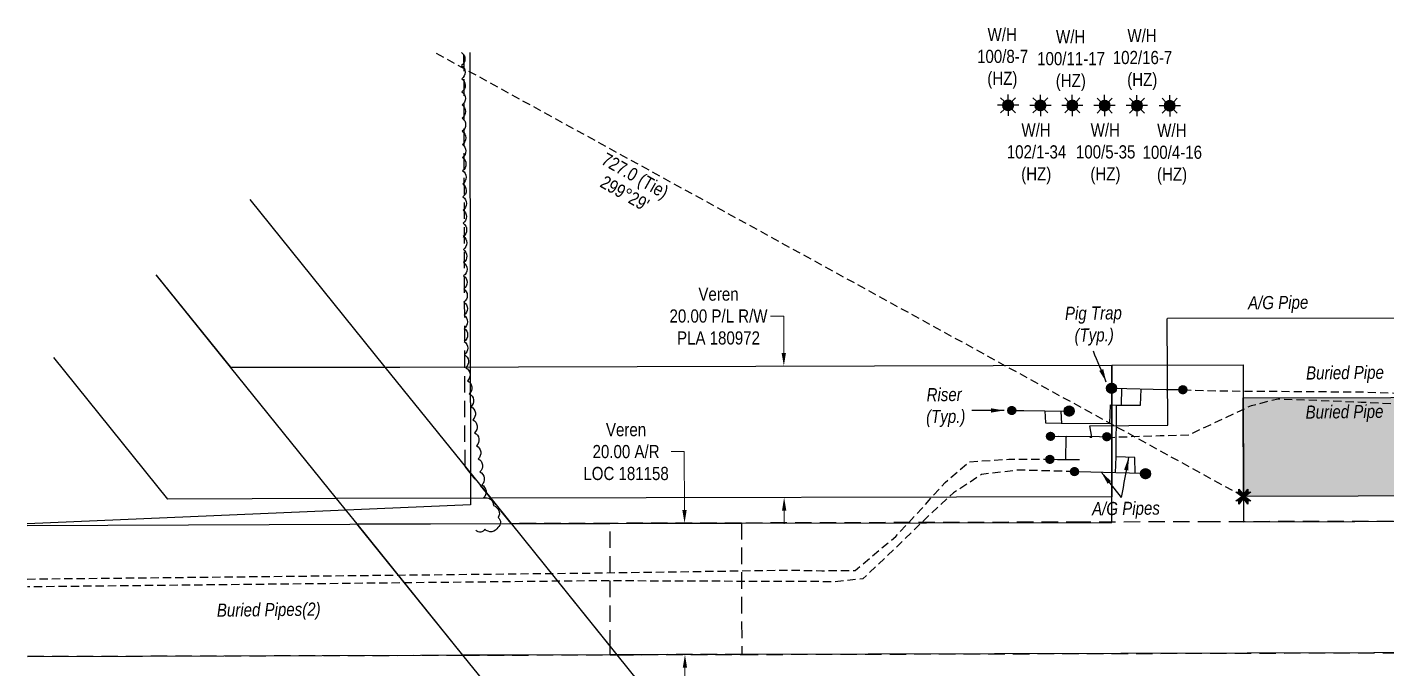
# Model space of a CAD drawing. Extents: x 471563 to 508050, y 6028961 to 6050146.
# Drawn here: x 475424 to 476458, y 6040786 to 6041274 of the extents above; entities that cross this region are included whole.
import ezdxf

# ---------------------------------------------------------------- set-up
doc = ezdxf.new("R2010")
doc.units = 0
doc.header["$LTSCALE"] = 5
doc.header["$PDSIZE"] = 0.5
for name, pattern in [('0', [1, 1, 0]), ('foc-ACCESSROAD', [3.75, 2.5, -1.25]), ('foc-TIELINE', [1.875, 1.25, -0.625]), ('UG_PIPE', [1.875, 1.25, -0.625])]:
    doc.linetypes.add(name, pattern=pattern)
doc.layers.get('Defpoints').update_dxf_attribs({"color": 9})
for name, color, linetype in [('AS-PIPE-AG', 44, 'Continuous'), ('AS-PIPE-UG', 44, 'UG_PIPE'), ('AS-PIPE-UG-T', 44, 'Continuous'), ('AS-SYMBOL', 7, 'Continuous'), ('C-AR', 13, 'foc-ACCESSROAD'), ('C-RW', 13, 'Continuous'), ('C-WS', 13, 'foc-ACCESSROAD'), ('C-WS-S', 13, 'Continuous'), ('F-RW', 190, 'Continuous'), ('L-BD', 7, 'Continuous'), ('L-MON', 1, 'Continuous'), ('L-TIE', 7, 'foc-TIELINE'), ('P-PROPOSED', 10, 'Continuous'), ('P-PROPOSED-H', 21, 'Continuous'), ('T-BUSH', 110, '0'), ('WETLAND', 143, 'Continuous')]:
    doc.layers.add(name, color=color, linetype=linetype)
doc.layers.add('C-AR-T', color=13, linetype='Continuous', lineweight=9)
doc.layers.add('T-TEXT', color=48, linetype='Continuous', lineweight=18)
doc.styles.add('80CG', font='ARIALN.TTF', dxfattribs={"height": 10})
doc.styles.add('80L', font='ARIALN.TTF', dxfattribs={"height": 10})
doc.dimstyles.new('Compass 5 000', dxfattribs={"dimscale": 5, "dimtxt": 9, "dimasz": 2, "dimexe": 0.2, "dimexo": 0.0625, "dimgap": 0.5, "dimtad": 0, "dimtih": 1, "dimtoh": 1, "dimzin": 0, "dimdsep": 46, "dimtxsty": '80CG', "dimcen": 0.1, "dimse1": 1, "dimse2": 1, "dimclrd": 256, "dimclrt": 256, "dimaunit": 1, "dimadec": 4, "dimazin": 0, "dimtfac": 0.06, "dimtofl": 0, "dimtmove": 0, "dimatfit": 1, "dimfxl": 0.2, "dimtolj": 1, "dimtzin": 0, "dimlwd": -1, "dimarcsym": 0})

# ---------------------------------------------------------------- blocks, each defined once
blk = doc.blocks.new('RISER')
h = blk.add_hatch(color=255)
h.dxf.hatch_style = 1
edge = h.paths.add_edge_path()
edge.add_arc((0, 0), 0.7, 0, 360)
blk.add_hatch(color=48).paths.add_polyline_path([(0.58, -0.15), (-0.58, -0.15, 0.774597)])
at = {"color": 48}
blk.add_line((-0.58, -0.15), (0.58, -0.15), dxfattribs=at)
blk.add_circle((0, 0), 0.6, dxfattribs=at)
blk = doc.blocks.new('PIG')
h = blk.add_hatch(color=255)
h.dxf.hatch_style = 1
edge = h.paths.add_edge_path()
edge.add_arc((0, 0), 0.85, 0, 360)
at = {"layer": 'AS-SYMBOL'}
h = blk.add_hatch(color=48, dxfattribs=at)
h.dxf.hatch_style = 1
h.paths.add_polyline_path([(-0.1, 0, 1), (-0.55, 0, 1)])
h = blk.add_hatch(color=48, dxfattribs=at)
h.dxf.hatch_style = 1
h.paths.add_polyline_path([(0.1, 0, 1), (0.55, 0, 1)])
at = {"layer": 'AS-SYMBOL', "color": 48}
for centre, radius in [((0, 0), 0.75), ((-0.33, 0), 0.225), ((0.33, 0), 0.225)]:
    blk.add_circle(centre, radius, dxfattribs=at)
blk = doc.blocks.new('GAS')
h = blk.add_hatch(color=255)
h.dxf.hatch_style = 1
edge = h.paths.add_edge_path()
edge.add_arc((0, 0), 0.9, 0, 360)
for p, q in [((-0.81, 0), (-1.62, 0)), ((-0.57, 0.57), (-1.14, 1.14)), ((0, 0.81), (0, 1.62)), ((0.57, 0.57), (1.14, 1.14)), ((1.62, 0), (0.81, 0)), ((-0.57, -0.57), (-1.14, -1.14)), ((0, -0.81), (0, -1.62)), ((1.14, -1.14), (0.57, -0.57))]:
    blk.add_line(p, q)
blk.add_circle((0, 0), 0.8)
blk = doc.blocks.new('*D335')
at = {"layer": 'C-AR-T', "transparency": 16777216}
for p, q in [((475999.4, 6041054.6), (475989.4, 6041054.6)), ((475999.4, 6041026.6), (475999.4, 6041054.6)), ((475999.7, 6040906.6), (475999.8, 6040896.6))]:
    blk.add_line(p, q, dxfattribs=at)
at = {"layer": 'C-AR-T', "linetype": 'Continuous', "transparency": 16777216}
for points in [[(476001.1, 6041026.6), (475997.8, 6041026.6), (475999.5, 6041016.6)], [(476001.4, 6040906.6), (475998.1, 6040906.6), (475999.7, 6040916.6)]]:
    blk.add_solid(points, dxfattribs=at)
at = {"layer": 'Defpoints', "color": 0, "linetype": 'Continuous', "transparency": 16777216}
for p in [(475856.9, 6041016.2), (475999.5, 6041016.6), (475857.2, 6040916.3)]:
    blk.add_point(p, dxfattribs=at)
at = {"layer": 'C-AR-T', "linetype": 'Continuous', "transparency": 16777216, "insert": (475949.8, 6041054.6), "char_height": 10, "attachment_point": 5, "style": '80CG'}
blk.add_mtext('\\A1;Veren\\P20.00 P/L R/W\\PPLA 180972', dxfattribs=at)
blk = doc.blocks.new('*D337')
at = {"layer": 'C-AR-T', "transparency": 16777216}
for p, q in [((475923.8, 6040951.5), (475913.8, 6040951.5)), ((475924, 6040907.1), (475923.8, 6040951.5)), ((475924.3, 6040787.2), (475924.3, 6040777.2))]:
    blk.add_line(p, q, dxfattribs=at)
at = {"layer": 'C-AR-T', "linetype": 'Continuous', "transparency": 16777216}
for points in [[(475925.6, 6040907.1), (475922.3, 6040907.1), (475924, 6040897.1)], [(475925.9, 6040787.2), (475922.6, 6040787.1), (475924.3, 6040797.2)]]:
    blk.add_solid(points, dxfattribs=at)
at = {"layer": 'Defpoints', "color": 0, "linetype": 'Continuous', "transparency": 16777216}
for p in [(475924, 6040897.1), (475934.6, 6040897.1), (475934.9, 6040797.2)]:
    blk.add_point(p, dxfattribs=at)
at = {"layer": 'C-AR-T', "linetype": 'Continuous', "transparency": 16777216, "insert": (475879.5, 6040951.5), "char_height": 10, "attachment_point": 5, "style": '80CG'}
blk.add_mtext('\\A1;Veren\\P20.00 A/R\\PLOC 181158', dxfattribs=at)
blk = doc.blocks.new('TEMP')
h = blk.add_hatch(color=255)
h.dxf.hatch_style = 1
h.paths.add_polyline_path([(0, 0.25), (-0.67, 1.15), (-0.67, 0.67), (-1.15, 0.67), (-0.25, 0), (-1.15, -0.67), (-0.67, -0.67), (-0.67, -1.15), (0, -0.25), (0.67, -1.15), (0.67, -0.67), (1.15, -0.67), (0.25, 0), (1.15, 0.67), (0.67, 0.67), (0.67, 1.15)])
h.paths.add_polyline_path([(0.57, 0.85), (0.57, 0.57), (0.85, 0.57), (0.08, 0), (0.85, -0.57), (0.57, -0.57), (0.57, -0.85), (0, -0.08), (-0.57, -0.85), (-0.57, -0.57), (-0.85, -0.57), (-0.08, 0), (-0.85, 0.57), (-0.57, 0.57), (-0.57, 0.85), (0, 0.08)], flags=16)
h = blk.add_hatch(color=1)
h.dxf.hatch_style = 1
h.paths.add_polyline_path([(0, 0.08), (-0.57, 0.85), (-0.57, 0.57), (-0.85, 0.57), (-0.08, 0), (-0.85, -0.57), (-0.57, -0.57), (-0.57, -0.85), (0, -0.08), (0.57, -0.85), (0.57, -0.57), (0.85, -0.57), (0.08, 0), (0.85, 0.57), (0.57, 0.57), (0.57, 0.85)])
h = blk.add_hatch(color=1)
h.dxf.hatch_style = 1
h.paths.add_polyline_path([(-0.08, 0), (-0.85, 0.57), (-0.57, 0.57), (-0.57, 0.85), (0, 0.08), (0.57, 0.85), (0.57, 0.57), (0.85, 0.57), (0.08, 0), (0.85, -0.57), (0.57, -0.57), (0.57, -0.85), (0, -0.08), (-0.57, -0.85), (-0.57, -0.57), (-0.85, -0.57)])
at = {"color": 1}
for p, q in [((-0.08, 0), (0.08, 0)), ((0, 0.08), (0, -0.08))]:
    blk.add_line(p, q, dxfattribs=at)
at = {"color": 255, "flags": 128}
blk.add_lwpolyline([(-0.25, 0), (-1.15, 0.67), (-0.67, 0.67), (-0.67, 1.15), (0, 0.25), (0.67, 1.15), (0.67, 0.67), (1.15, 0.67), (0.25, 0), (1.15, -0.67), (0.67, -0.67), (0.67, -1.15), (0, -0.25), (-0.67, -1.15), (-0.67, -0.67), (-1.15, -0.67)], close=True, dxfattribs=at)
at = {"color": 1, "flags": 128}
blk.add_lwpolyline([(-0.08, 0), (-0.85, 0.57), (-0.57, 0.57), (-0.57, 0.85), (0, 0.08), (0.57, 0.85), (0.57, 0.57), (0.85, 0.57), (0.08, 0), (0.85, -0.57), (0.57, -0.57), (0.57, -0.85), (0, -0.08), (-0.57, -0.85), (-0.57, -0.57), (-0.85, -0.57)], close=True, dxfattribs=at)

msp = doc.modelspace()

# ---------------------------------------------------------------- hatches: boundary and pattern name
at = {"layer": 'P-PROPOSED-H'}
h = msp.add_hatch(color=256, dxfattribs=at)
h.dxf.hatch_style = 1
h.paths.add_polyline_path([(475424.622, 6040645.888), (475424.79, 6040570.927), (475876.278, 6040572.102), (475993.421, 6040572.415), (476611.592, 6040574.074), (476686.552, 6040574.275), (476685.428, 6040993.207), (476348.852, 6040992.493), (476348.951, 6040917.349), (476610.668, 6040918.077), (476611.39, 6040649.035), (475993.221, 6040647.376), (475876.085, 6040647.063)])

# ---------------------------------------------------------------- linework, layer by layer
at = {"layer": 'AS-PIPE-AG', "flags": 128}
for points in [[(476232.258, 6040962.523), (476233.723, 6040962.598), (476232.083, 6040971.058), (476291.478, 6040971.678), (476291.058, 6041051.898), (476291.303, 6041053.048), (476475.713, 6041053.338)], [(476198.093, 6040982.448), (476198.383, 6040973.523), (476210.553, 6040973.268), (476247.463, 6040972.843), (476247.933, 6040987.048), (476252.788, 6040986.798), (476270.838, 6040986.828), (476271.343, 6040999.108)], [(476302.978, 6040998.508), (476290.198, 6040998.538), (476250.408, 6040999.423)], [(476256.388, 6040987.083), (476256.623, 6040999.653)], [(476172.803, 6040982.883), (476182.108, 6040982.723), (476198.068, 6040982.553), (476215.358, 6040982.193)], [(476210.263, 6040982.333), (476210.533, 6040972.773)], [(476251.803, 6040935.513), (476252.193, 6040947.683), (476252.383, 6040986.668)], [(476202.338, 6040963.138), (476208.143, 6040963.348), (476239.648, 6040962.968), (476245.123, 6040962.898)], [(476214.073, 6040945.493), (476214.058, 6040945.828), (476214.198, 6040962.398), (476214.783, 6040963.158)], [(476201.848, 6040945.663), (476207.638, 6040945.643), (476224.243, 6040945.458)], [(476266.738, 6040934.783), (476266.333, 6040947.043), (476252.173, 6040947.618)], [(476220.528, 6040936.353), (476232.943, 6040936.198), (476251.868, 6040935.613), (476272.773, 6040935.158)]]:
    msp.add_lwpolyline(points, dxfattribs=at)
at = {"layer": 'AS-PIPE-UG', "flags": 128}
for points in [[(476302.908, 6040998.493), (476330.808, 6040997.743), (476376.073, 6040997.408), (476440.043, 6040996.933), (476532.718, 6040993.763)], [(476244.963, 6040962.388), (476285.603, 6040963.683), (476307.868, 6040964.278), (476317.628, 6040969.083), (476355.118, 6040986.618), (476375.353, 6040991.718), (476438.558, 6040989.208), (476531.053, 6040984.643)], [(475424.155, 6040854.632), (475856.828, 6040859.255), (476002.898, 6040861.438), (476028.423, 6040860.953), (476053.783, 6040861.133), (476084.638, 6040887.048), (476104.263, 6040908.108), (476122.128, 6040928.048), (476140.568, 6040943.868), (476170.523, 6040945.713), (476201.663, 6040945.888)], [(476220.478, 6040936.333), (476177.318, 6040937.448), (476149.913, 6040934.153), (476128.613, 6040920.218), (476111.123, 6040904.133), (476088.873, 6040882.558), (476059.688, 6040854.788), (476038.223, 6040852.573), (475856.848, 6040853.258), (475424.169, 6040848.635)]]:
    msp.add_lwpolyline(points, dxfattribs=at)
at = {"layer": 'C-AR'}
msp.add_lwpolyline([(475872.569, 6040797.017), (475867.535, 6040797.006), (475867.518, 6040803.276), (475867.274, 6040896.964), (475967.22, 6040897.227), (475967.483, 6040797.269), (475872.569, 6040797.017)], close=True, dxfattribs=at)
msp.add_lwpolyline([(475424.287, 6040795.842), (475755.428, 6040796.709), (475867.535, 6040796.998), (475872.567, 6040797.013), (475967.483, 6040797.261), (476832.587, 6040799.547), (476990.546, 6040655.532)], dxfattribs=at)
at = {"layer": 'C-RW'}
for points in [[(475522.132, 6041085.836), (475578.722, 6041015.641), (475696.121, 6041015.818), (475707.378, 6041015.845), (476248.872, 6041017.289), (476249.004, 6040917.2), (475776.556, 6040916.07), (475659.402, 6040915.779), (475530.964, 6040915.467), (475444.238, 6041023.035)], [(476990.546, 6040655.532), (476832.587, 6040799.547), (475967.483, 6040797.269), (475872.567, 6040797.017), (475867.535, 6040797.006), (475755.429, 6040796.712), (475674.878, 6040896.612), (475792.148, 6040896.819), (475867.274, 6040896.964), (475967.22, 6040897.227), (476249.029, 6040897.665), (476248.872, 6041017.289), (476348.819, 6041017.421), (476348.976, 6040898.003), (476856.602, 6040899.557), (476871.298, 6040899.596), (477057.93, 6040729.44)]]:
    msp.add_lwpolyline(points, dxfattribs=at)
at = {"layer": 'C-RW', "flags": 128}
msp.add_lwpolyline([(475424.064, 6040895.344), (475792.152, 6040896.755), (475872.567, 6040797.013), (475424.288, 6040795.397)], dxfattribs=at)
at = {"layer": 'C-WS'}
msp.add_lwpolyline([(476855.661, 6041258.076), (476856.602, 6040899.561), (476326.813, 6040898.17), (476226.803, 6040897.905), (475967.22, 6040897.227), (475867.274, 6040896.964), (475792.152, 6040896.755), (475776.56, 6040916.08), (475757.062, 6040940.266), (475756.87, 6041015.967), (475756.242, 6041255.189)], dxfattribs=at)
at = {"layer": 'F-RW'}
for points in [[(475593.364, 6041143.267), (475696.121, 6041015.818), (475776.554, 6040916.07), (475792.148, 6040896.744), (475867.516, 6040803.273), (475872.567, 6040797.013), (475905.003, 6040756.776), (475945.272, 6040706.837), (475991.472, 6040649.546), (475993.221, 6040647.376), (476031.707, 6040599.65), (476222.621, 6040362.867)], [(476151.479, 6040305.506), (475914.58, 6040599.319), (475876.085, 6040647.063), (475874.35, 6040649.214), (475828.051, 6040706.633), (475787.782, 6040756.572), (475755.428, 6040796.709), (475674.954, 6040896.504), (475659.402, 6040915.779), (475578.768, 6041015.752), (475522.211, 6041085.9)]]:
    msp.add_lwpolyline(points, dxfattribs=at)
at = {"layer": 'L-TIE', "flags": 128}
msp.add_lwpolyline([(476348.951, 6040917.349), (475733.826, 6041255.131)], dxfattribs=at)
at = {"layer": 'P-PROPOSED'}
msp.add_lwpolyline([(475424.622, 6040645.888), (475876.085, 6040647.063), (475993.221, 6040647.376), (476611.39, 6040649.035), (476610.668, 6040918.077), (476348.951, 6040917.349), (476348.852, 6040992.493), (476685.428, 6040993.207), (476686.552, 6040574.275), (476611.592, 6040574.074), (475993.421, 6040572.415), (475876.278, 6040572.102), (475424.79, 6040570.927)], dxfattribs=at)
at = {"layer": 'T-BUSH', "linetype": 'Continuous', "flags": 128}
msp.add_lwpolyline([(475754.36, 6041255.164, -0.52056705), (475754.456, 6041245.169, -0.52056705), (475754.551, 6041235.175, -0.52056705), (475754.647, 6041225.181, -0.52056705), (475754.742, 6041215.187, -0.52056705), (475754.838, 6041205.192, -0.52056705), (475754.934, 6041195.198, -0.52056705), (475755.029, 6041185.204, -0.52056705), (475755.125, 6041175.21, -0.52056705), (475755.22, 6041165.215, -0.52056705), (475755.316, 6041155.221, -0.52056705), (475755.412, 6041145.227, -0.52056705), (475755.507, 6041135.233, -0.52056705), (475755.603, 6041125.238, -0.52056705), (475755.699, 6041115.244, -0.52056705), (475755.794, 6041105.25, -0.52056705), (475755.89, 6041095.256, -0.52056705), (475755.985, 6041085.261, -0.52056705), (475756.081, 6041075.267, -0.52056705), (475756.177, 6041065.273, -0.52056705), (475756.272, 6041055.279, -0.52056705), (475756.368, 6041045.284, -0.52056705), (475756.463, 6041035.29, -0.52056705), (475756.559, 6041025.296, -0.52056705), (475757.573, 6041015.368, -0.52056705), (475758.928, 6041005.466, -0.52056705), (475760.282, 6040995.564, -0.52056705), (475761.637, 6040985.661, -0.52056705), (475762.992, 6040975.759, -0.52056705), (475764.347, 6040965.856, -0.52056705), (475765.702, 6040955.954, -0.52056705), (475767.057, 6040946.051, -0.52056705), (475768.412, 6040936.149, -0.52056705), (475769.767, 6040926.246, -0.52056705), (475771.122, 6040916.344, -0.52056705), (475778.566, 6040910.425, -0.52056705), (475782.196, 6040901.337, -0.52056705), (475782.006, 6040893.903, -0.52056705), (475772.106, 6040892.534, -0.52056705), (475765.333, 6040891.598, -0.52056705)], format="xyb", dxfattribs=at)
at = {"layer": 'WETLAND'}
msp.add_lwpolyline([(475760.581, 6041255.201), (475760.643, 6041221.765), (475761.222, 6040910.953), (475424.062, 6040896.534)], dxfattribs=at)

# ---------------------------------------------------------------- block references
at = {"layer": 'AS-SYMBOL', "xscale": 4.997357149999892, "yscale": 4.997357149999892, "zscale": 4.997357149999892}
for name, p in [('PIG', (476248.693, 6040999.708)), ('PIG', (476248.693, 6040999.708)), ('PIG', (476248.723, 6040999.748)), ('RISER', (476302.953, 6040998.563)), ('RISER', (476302.953, 6040998.563)), ('RISER', (476302.988, 6040998.603)), ('RISER', (476172.778, 6040982.778)), ('RISER', (476172.778, 6040982.778)), ('RISER', (476172.808, 6040982.813)), ('PIG', (476216.443, 6040982.363)), ('PIG', (476216.443, 6040982.363)), ('PIG', (476216.473, 6040982.398)), ('RISER', (476202.318, 6040963.123)), ('RISER', (476202.318, 6040963.123)), ('RISER', (476202.353, 6040963.163)), ('RISER', (476245.118, 6040962.823)), ('RISER', (476245.118, 6040962.823)), ('RISER', (476245.118, 6040962.823)), ('RISER', (476245.148, 6040962.863)), ('RISER', (476201.793, 6040945.598)), ('RISER', (476201.793, 6040945.598)), ('RISER', (476201.823, 6040945.633)), ('RISER', (476220.478, 6040936.333)), ('RISER', (476220.478, 6040936.333)), ('RISER', (476220.508, 6040936.373)), ('PIG', (476274.543, 6040934.693)), ('PIG', (476274.543, 6040934.693)), ('PIG', (476274.573, 6040934.728))]:
    msp.add_blockref(name, p, dxfattribs=at)
at = {"layer": 'C-WS-S', "xscale": 4.997357149999892, "yscale": 4.997357149999892, "zscale": 4.997357149999892}
for p in [(476170.042, 6041214.93), (476194.621, 6041214.862), (476218.877, 6041214.796), (476243.457, 6041214.728), (476268.036, 6041214.661), (476292.939, 6041214.593)]:
    msp.add_blockref('GAS', p, dxfattribs=at)
at = {"layer": 'L-MON', "color": 6, "linetype": 'Continuous', "xscale": 4.997357149999993, "yscale": 4.997357149999993, "zscale": 4.997357149999993}
msp.add_blockref('TEMP', (476348.951, 6040917.349), dxfattribs=at)

# ---------------------------------------------------------------- texts
at = {"layer": 'AS-PIPE-UG-T', "char_height": 9.9948, "attachment_point": 1, "rotation": 0.61212, "style": '80L'}
for s, insert in [('\\pi9.99049;{\\fArial Narrow|b0|i1|c0|p34;Buried Pipe}', (476386.596, 6041016.196)), ('\\pi9.99049;{\\fArial Narrow|b0|i1|c0|p34;Buried Pipe}', (476386.241, 6040986.459)), ('\\pi0.31954;{\\fArial Narrow|b0|i1|c0|p34;Buried Pipes(2)}', (475567.919, 6040835.923))]:
    msp.add_mtext_dynamic_manual_height_columns(s, width=78.3885, gutter_width=50, heights=[0], dxfattribs=dict(at, insert=insert))
at = {"layer": 'C-AR-T', "char_height": 10, "attachment_point": 1, "style": '80L'}
for s, insert, width in [('\\pi8.62776;W/H\\P\\pi0.66392;100/8-7\\P\\pi8.45041;(HZ) ', (476145.794, 6041273.813), 38.40832), ('\\pi8.62776;W/H\\P\\pi-5.70716;100/11-17\\P\\pi8.45041;(HZ) ', (476197.844, 6041272.097), 38.40832), ('\\pi8.62776;W/H\\P\\pi-2.52162;102/16-7\\P\\pi8.45041;(HZ) ', (476252.182, 6041272.955), 38.40832), ('\\pi11.80307;W/H\\P\\pi0.66392;102/1-34 \\P\\pi11.62572;(HZ) ', (476168.391, 6041201.182), 44.75894), ('\\pi11.51707;W/H\\P\\pi0.33358;100/5-35 \\P\\pi11.33972;(HZ) ', (476221.299, 6041201.182), 44.18694), ('\\pi11.51707;W/H\\P\\pi0.36769;100/4-16 \\P\\pi11.33972;(HZ) ', (476271.919, 6041200.896), 44.18694)]:
    msp.add_mtext(s, dxfattribs=dict(at, insert=insert, width=width))
at = {"layer": 'L-BD', "linetype": 'Continuous', "insert": (475864.479, 6041179.565), "char_height": 9.99471, "width": 54.7709, "attachment_point": 1, "rotation": 330.503228, "line_spacing_factor": 0.934195, "style": '80L'}
msp.add_mtext("\\pi0.31245;727.0 (Tie) \\P\\pi8.01984;299°29'", dxfattribs=at)
at = {"layer": 'T-TEXT', "char_height": 9.9948, "attachment_point": 1, "rotation": 0.61212, "style": '80L'}
for s, width, insert in [('\\pi3.05661;{\\fArial Narrow|b0|i1|c0|p34;A/G Pipe}', 51.65568, (476349.419, 6041069.669)), ('\\pi0.3375;{\\fArial Narrow|b0|i1|c0|p34;Pig Trap\\P\\pi7.44157;(Typ.)}', 43.14947, (476212.894, 6041061.677)), ('\\pi1.09743;{\\fArial Narrow|b0|i1|c0|p34;Riser \\P\\pi0.54179;(Typ.)}', 29.3499, (476106.904, 6040999.764)), ('\\pi0.06363;{\\fArial Narrow|b0|i1|c0|p34;A/G Pipes}', 51.65568, (476233.79, 6040913.072))]:
    msp.add_mtext_dynamic_manual_height_columns(s, width=width, gutter_width=50, heights=[0], dxfattribs=dict(at, insert=insert))

# ---------------------------------------------------------------- dimensions: what is measured, and where the dimension line sits
at = {"layer": 'C-AR-T', "linetype": 'Continuous'}
for base, p1, p2, angle, text, picture, middle in [((475999.468, 6041016.561), (475857.163, 6040916.267), (475856.918, 6041016.211), 90.140509, 'Veren\\P20.00 P/L R/W\\PPLA 180972', '*D335', (475949.835, 6041054.615)), ((475923.99, 6040897.113), (475934.871, 6040797.182), (475934.608, 6040897.141), 90.150693, '\\pxqc;Veren\\P20.00 A/R\\PLOC 181158', '*D337', (475879.532, 6040951.486))]:
    dim = msp.add_linear_dim(base=base, p1=p1, p2=p2, angle=angle, text=text, dimstyle='Compass 5 000', dxfattribs=at)
    dim.commit()
    dim.dimension.update_dxf_attribs({"geometry": picture, "text_midpoint": middle, "dimtype": 161})

# ---------------------------------------------------------------- leaders
at = {"layer": 'T-TEXT', "path_type": 1}
for points in [[(476244.735, 6041004.45), (476234.886, 6041027.83)], [(476167.068, 6040982.842), (476142.379, 6040982.842)], [(476261.704, 6040947.231), (476256.05, 6040916.51)], [(476240.863, 6040935.953), (476256.05, 6040916.51)]]:
    msp.add_leader(points, dimstyle='Compass 5 000', override={"dimgap": 0.5, "dimtad": 0}, dxfattribs=at)

doc.saveas('drawing.dxf')
